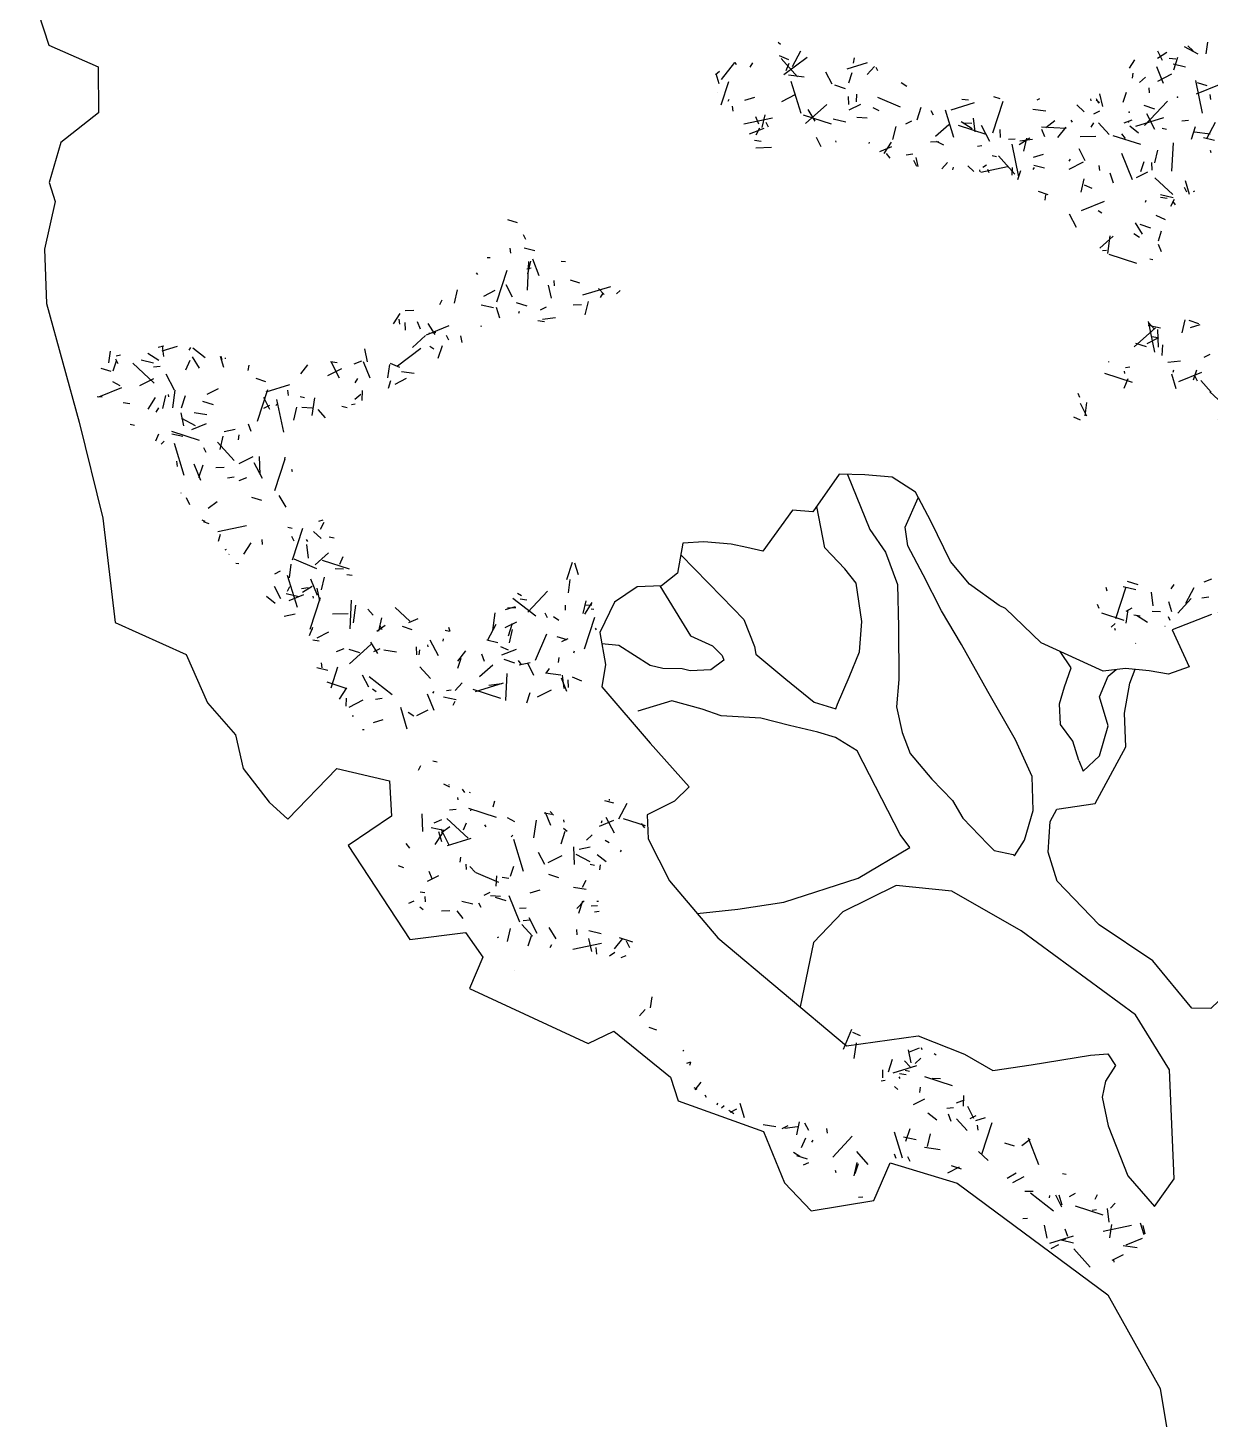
# Model space of a CAD drawing. Extents: x -1.38 to 4.01, y 0 to 4.76.
# Drawn here: x -1.354 to 0.226, y 1.169 to 3.03 of the extents above; entities that cross this region are included whole.
import ezdxf

# ---------------------------------------------------------------- set-up
doc = ezdxf.new("R2010")
doc.units = 0
doc.header["$MEASUREMENT"] = 0
doc.layers.get('0').update_dxf_attribs({"linetype": 'CONTINUOUS'})

# ---------------------------------------------------------------- blocks, each defined once
blk = doc.blocks.new('*X1')
at = {"color": 0}
for p, q in [((1.8968, 2.8269), (1.8908, 2.8285)), ((1.8694, 2.81), (1.8824, 2.8175)), ((1.8723, 2.8135), (1.8721, 2.8143)), ((1.8833, 2.8005), (1.8994, 2.814)), ((1.9064, 2.817), (1.9092, 2.8246)), ((1.8516, 2.779), (1.8561, 2.7955)), ((1.8787, 2.7967), (1.877, 2.7991)), ((1.9068, 2.7812), (1.8998, 2.7934)), ((1.8715, 2.7524), (1.9053, 2.7719)), ((1.8821, 2.7522), (1.915, 2.755)), ((1.8967, 2.7475), (1.8887, 2.7542)), ((1.8742, 2.7123), (1.8937, 2.7461)), ((1.8657, 2.7296), (1.8481, 2.7343)), ((1.8708, 2.7191), (1.8746, 2.7296)), ((1.8751, 2.7195), (1.8838, 2.7218)), ((1.8966, 2.7228), (1.8948, 2.7294)), ((1.8201, 2.7047), (1.8259, 2.7063)), ((1.8686, 2.7013), (1.8809, 2.7099)), ((1.8939, 2.6975), (1.8761, 2.7078)), ((1.8985, 2.7061), (1.897, 2.7147)), ((1.8111, 2.6596), (1.825, 2.6895)), ((1.8207, 2.6244), (1.7983, 2.6631)), ((1.8219, 2.6686), (1.8268, 2.6721)), ((1.8457, 2.6629), (1.8487, 2.6681)), ((1.7608, 2.6521), (1.7379, 2.6582)), ((1.755, 2.6286), (1.755, 2.6523)), ((1.8263, 2.6332), (1.8361, 2.6472)), ((1.7284, 2.6263), (1.7204, 2.633)), ((1.723, 2.6077), (1.7567, 2.6272)), ((1.7581, 2.6271), (1.7605, 2.6357)), ((1.7763, 2.6334), (1.7703, 2.6339)), ((1.8505, 2.6187), (1.8431, 2.6261)), ((1.8515, 2.6278), (1.8448, 2.6296)), ((1.7514, 2.61), (1.7844, 2.61)), ((1.8154, 2.596), (1.7796, 2.609)), ((1.7944, 2.5774), (1.7911, 2.6153)), ((1.6936, 2.5832), (1.698, 2.5997)), ((1.7936, 2.5865), (1.7971, 2.5914)), ((1.8189, 2.5918), (1.8035, 2.6007)), ((1.7201, 2.5597), (1.6874, 2.5749)), ((1.7029, 2.5769), (1.7166, 2.5781)), ((1.7397, 2.5607), (1.7308, 2.576)), ((1.7385, 2.5577), (1.7546, 2.5712)), ((1.7643, 2.5744), (1.7587, 2.5784)), ((1.7845, 2.5643), (1.798, 2.5804)), ((1.7911, 2.553), (1.7965, 2.5733)), ((1.6774, 2.5485), (1.6797, 2.5493)), ((1.694, 2.5475), (1.6842, 2.5511)), ((1.7298, 2.5548), (1.7121, 2.5596)), ((1.7224, 2.5474), (1.7193, 2.5648)), ((1.7618, 2.5483), (1.7766, 2.5509)), ((1.8064, 2.5588), (1.8142, 2.5667)), ((1.7057, 2.5384), (1.7116, 2.5394)), ((1.755, 2.5251), (1.755, 2.5356)), ((1.7386, 2.5078), (1.7437, 2.5152)), ((1.744, 2.5079), (1.7563, 2.5165)), ((1.7587, 2.5123), (1.7662, 2.5253)), ((1.7908, 2.4993), (1.7979, 2.519)), ((1.7266, 2.4814), (1.7195, 2.4936)), ((1.7228, 2.4908), (1.7286, 2.4977)), ((1.7318, 2.4942), (1.7312, 2.4972)), ((1.7376, 2.4935), (1.7328, 2.5112)), ((1.6973, 2.4752), (1.7022, 2.4786)), ((1.7116, 2.4833), (1.7236, 2.4902)), ((1.7604, 2.481), (1.7715, 2.481)), ((1.7902, 2.4858), (1.7687, 2.4916)), ((1.7836, 2.4774), (1.7735, 2.4919)), ((1.7854, 2.4749), (1.7854, 2.475)), ((1.6751, 2.436), (1.6864, 2.467)), ((1.6978, 2.4536), (1.6756, 2.4617)), ((1.7054, 2.4579), (1.7152, 2.4676)), ((1.7662, 2.4603), (1.7686, 2.469)), ((1.773, 2.4652), (1.7799, 2.471)), ((1.781, 2.4648), (1.7752, 2.4681)), ((1.7155, 2.453), (1.7089, 2.4548)), ((1.7396, 2.4284), (1.7296, 2.4384)), ((1.7761, 2.431), (1.7515, 2.4424)), ((1.7017, 2.4164), (1.7061, 2.4329)), ((1.7619, 2.4143), (1.7759, 2.4241)), ((1.6675, 2.4142), (1.6797, 2.4152)), ((1.6867, 2.4101), (1.6997, 2.4176)), ((1.7355, 2.4005), (1.7299, 2.4044)), ((1.7619, 2.4028), (1.7601, 2.4095)), ((1.7828, 2.4022), (1.774, 2.4127)), ((1.6716, 2.3605), (1.6881, 2.3958)), ((1.6873, 2.3713), (1.6756, 2.3854)), ((1.6827, 2.3821), (1.6767, 2.3949)), ((1.747, 2.3781), (1.7365, 2.3931)), ((1.7606, 2.3882), (1.7429, 2.3929)), ((1.6894, 2.3688), (1.6766, 2.3747)), ((1.6888, 2.3524), (1.7226, 2.3719)), ((1.7415, 2.3529), (1.7233, 2.3682)), ((1.6992, 2.3551), (1.7093, 2.3597)), ((1.7179, 2.3522), (1.7026, 2.3611)), ((1.7295, 2.3423), (1.7115, 2.3455)), ((1.7659, 2.3362), (1.7301, 2.3493)), ((1.7758, 2.3506), (1.7751, 2.3535)), ((1.7111, 2.3352), (1.7258, 2.3378)), ((1.7827, 2.333), (1.7798, 2.3335)), ((1.6858, 2.3137), (1.6841, 2.3162)), ((1.7251, 2.28), (1.7027, 2.3187)), ((1.7897, 2.3036), (1.7995, 2.3176)), ((1.8176, 2.3201), (1.7995, 2.3249)), ((1.7018, 2.2841), (1.7149, 2.295)), ((1.7264, 2.2883), (1.722, 2.2978)), ((1.7477, 2.2994), (1.7432, 2.3047)), ((1.7743, 2.2935), (1.7767, 2.3022)), ((1.8011, 2.2995), (1.814, 2.3069)), ((1.8038, 2.2806), (1.8109, 2.3004)), ((1.8106, 2.2949), (1.8081, 2.297)), ((1.657, 2.2628), (1.6471, 2.2746)), ((1.7464, 2.2864), (1.7397, 2.2882)), ((1.7991, 2.2538), (1.7874, 2.274)), ((1.6301, 2.2471), (1.6498, 2.2543)), ((1.6326, 2.2515), (1.6427, 2.2524)), ((1.7335, 2.2456), (1.699, 2.2617)), ((1.7098, 2.2496), (1.7142, 2.2661)), ((1.755, 2.22), (1.755, 2.2581)), ((1.757, 2.2569), (1.7604, 2.2618)), ((1.7712, 2.2636), (1.8026, 2.2664)), ((1.7771, 2.2428), (1.7842, 2.2513)), ((1.6775, 2.2281), (1.6894, 2.235)), ((1.6882, 2.2173), (1.6994, 2.2484)), ((1.7507, 2.2451), (1.7565, 2.2467)), ((1.7945, 2.2457), (1.7978, 2.249)), ((1.6246, 2.2134), (1.6111, 2.217)), ((1.6176, 2.2104), (1.6202, 2.2251)), ((1.6283, 2.2223), (1.6352, 2.2281)), ((1.6441, 2.2162), (1.6353, 2.2316)), ((1.6374, 2.2208), (1.6514, 2.2306)), ((1.7129, 2.2061), (1.6742, 2.2285)), ((1.7068, 2.2265), (1.7011, 2.2305)), ((1.7369, 2.2165), (1.7444, 2.2295)), ((1.7914, 2.2215), (1.7737, 2.2263)), ((1.6483, 2.1939), (1.626, 2.202)), ((1.6411, 2.1904), (1.6465, 2.2106)), ((1.7414, 2.1887), (1.7333, 2.2109)), ((1.7879, 2.1761), (1.7823, 2.2076)), ((1.6028, 2.1735), (1.5993, 2.1863)), ((1.626, 2.1708), (1.626, 2.1813)), ((1.6733, 2.1373), (1.6694, 2.1819)), ((1.7019, 2.1783), (1.7071, 2.1856)), ((1.7288, 2.1716), (1.7199, 2.1869)), ((1.7242, 2.1814), (1.7402, 2.1949)), ((1.7381, 2.1852), (1.7504, 2.1938)), ((1.7597, 2.1791), (1.7571, 2.1806)), ((1.6154, 2.1677), (1.611, 2.173)), ((1.6451, 2.1714), (1.6399, 2.1758)), ((1.6526, 2.1548), (1.6655, 2.1623)), ((1.6659, 2.1282), (1.6824, 2.1635)), ((1.631, 2.137), (1.6239, 2.1492)), ((1.6865, 2.144), (1.6636, 2.1502)), ((1.6914, 2.1525), (1.6964, 2.1559)), ((1.7432, 2.1236), (1.7162, 2.1505)), ((1.617, 2.1126), (1.6017, 2.1214)), ((1.6525, 2.1195), (1.6563, 2.13)), ((1.6603, 2.1222), (1.6751, 2.1248)), ((1.7195, 2.1139), (1.7094, 2.1284)), ((1.7821, 2.1203), (1.7649, 2.1283)), ((1.7772, 2.1197), (1.7705, 2.1215)), ((1.7825, 2.1267), (1.783, 2.1287)), ((1.6011, 2.1064), (1.5986, 2.1081)), ((1.6104, 2.1116), (1.6037, 2.1134)), ((1.6042, 2.1123), (1.6101, 2.1133)), ((1.6163, 2.0976), (1.6186, 2.1063)), ((1.6547, 2.0971), (1.6884, 2.1166)), ((1.6691, 2.1067), (1.661, 2.1074)), ((1.7157, 2.0923), (1.7086, 2.1045)), ((1.7244, 2.1049), (1.7164, 2.1116)), ((1.7343, 2.1008), (1.7672, 2.1037)), ((1.592, 2.0884), (1.6058, 2.0896)), ((1.6271, 2.0828), (1.6253, 2.0895)), ((1.6296, 2.094), (1.6506, 2.094)), ((1.7164, 2.0765), (1.6806, 2.0895)), ((1.7179, 2.0828), (1.7223, 2.0993)), ((1.7561, 2.0915), (1.7701, 2.1013)), ((1.7587, 2.0889), (1.7655, 2.0947)), ((1.7768, 2.0914), (1.7732, 2.1013)), ((1.7797, 2.0971), (1.7737, 2.0976)), ((1.6052, 2.0688), (1.6022, 2.0693)), ((1.6267, 2.0635), (1.6402, 2.0796)), ((1.7505, 2.0697), (1.7488, 2.0721)), ((1.7725, 2.0681), (1.785, 2.0739)), ((1.5517, 2.0537), (1.5527, 2.0576)), ((1.5571, 2.0412), (1.5702, 2.0522)), ((1.5824, 2.0336), (1.6057, 2.0569)), ((1.5867, 2.0374), (1.588, 2.0524)), ((1.6077, 2.0404), (1.6046, 2.0578)), ((1.6554, 2.0468), (1.6378, 2.0515)), ((1.678, 2.0526), (1.6723, 2.0565)), ((1.7028, 2.0547), (1.69, 2.0606)), ((1.767, 2.0442), (1.78, 2.0517)), ((1.8003, 2.0477), (1.7933, 2.0599)), ((1.595, 2.0281), (1.5851, 2.0317)), ((1.6411, 2.0306), (1.6403, 2.0335)), ((1.6492, 2.0236), (1.6547, 2.0439)), ((1.6829, 2.0146), (1.6724, 2.0296)), ((1.6781, 2.0241), (1.6882, 2.0288)), ((1.7012, 1.9987), (1.7124, 2.0297)), ((1.7792, 2.0381), (1.7617, 2.0412)), ((1.771, 2.0301), (1.7797, 2.0324)), ((1.8136, 2.0411), (1.8038, 2.0447)), ((1.5094, 2.0133), (1.517, 2.0176)), ((1.5448, 1.9802), (1.5225, 2.0189)), ((1.5768, 1.9996), (1.5866, 2.0136)), ((1.5798, 1.9956), (1.5827, 2.0124)), ((1.6055, 1.9987), (1.6114, 2.0112)), ((1.716, 2.0153), (1.7218, 2.0169)), ((1.8102, 2.0232), (1.8136, 2.0256)), ((1.565, 1.99), (1.5708, 1.9969)), ((1.5908, 1.9945), (1.5806, 2.009)), ((1.6136, 1.9917), (1.6258, 2.0003)), ((1.7676, 1.9864), (1.7523, 2.0045)), ((1.755, 1.9833), (1.755, 2.007)), ((1.7691, 1.9865), (1.8029, 2.006)), ((1.4835, 1.9795), (1.4904, 1.9853)), ((1.4845, 1.9592), (1.4984, 1.9891)), ((1.5281, 1.9634), (1.5131, 1.9739)), ((1.5505, 1.9693), (1.5276, 1.9754)), ((1.5562, 1.9837), (1.5481, 1.9904)), ((1.612, 1.9665), (1.5733, 1.9889)), ((1.6136, 1.9632), (1.6072, 1.9742)), ((1.6171, 1.9872), (1.6165, 1.9902)), ((1.6433, 1.9728), (1.6553, 1.9797)), ((1.6584, 1.9718), (1.6539, 1.9771)), ((1.7136, 1.9784), (1.6944, 1.9835)), ((1.7599, 1.9839), (1.7628, 1.988)), ((1.5053, 1.9589), (1.5218, 1.9633)), ((1.5061, 1.9525), (1.5399, 1.972)), ((1.5088, 1.96), (1.5166, 1.9678)), ((1.5441, 1.9529), (1.5476, 1.9578)), ((1.5669, 1.959), (1.5718, 1.9625)), ((1.5726, 1.965), (1.6056, 1.965)), ((1.5732, 1.933), (1.5914, 1.9645)), ((1.6042, 1.9613), (1.5968, 1.9687)), ((1.4126, 1.934), (1.4213, 1.9363)), ((1.4744, 1.9369), (1.4678, 1.9386)), ((1.5146, 1.9372), (1.4801, 1.9533)), ((1.497, 1.92), (1.497, 1.9437)), ((1.5699, 1.9395), (1.5709, 1.9454)), ((1.5813, 1.9405), (1.5765, 1.9422)), ((1.3507, 1.8925), (1.3628, 1.9183)), ((1.3742, 1.9073), (1.3729, 1.9219)), ((1.3802, 1.9211), (1.3755, 1.9228)), ((1.4639, 1.9165), (1.455, 1.9318)), ((1.4981, 1.9102), (1.5052, 1.9187)), ((1.5024, 1.9165), (1.5128, 1.9203)), ((1.5551, 1.9255), (1.5663, 1.9265)), ((1.5723, 1.9325), (1.5698, 1.9342)), ((1.3509, 1.9042), (1.3465, 1.9095)), ((1.4062, 1.8973), (1.4361, 1.9113)), ((1.4582, 1.9018), (1.4605, 1.9105)), ((1.5347, 1.8971), (1.5337, 1.9083)), ((1.5456, 1.9073), (1.5436, 1.9102)), ((1.3661, 1.8818), (1.359, 1.894)), ((1.3921, 1.8722), (1.3847, 1.8796)), ((1.4122, 1.8837), (1.4206, 1.8867)), ((1.462, 1.875), (1.4519, 1.8895)), ((1.4891, 1.8743), (1.4942, 1.8817)), ((1.5115, 1.8756), (1.5007, 1.8818)), ((1.2998, 1.8405), (1.2917, 1.8628)), ((1.3001, 1.8246), (1.3035, 1.8635)), ((1.3527, 1.8639), (1.335, 1.8686)), ((1.3554, 1.8655), (1.3684, 1.873)), ((1.3879, 1.8625), (1.3798, 1.8692)), ((1.3936, 1.8579), (1.3981, 1.8744)), ((1.4078, 1.859), (1.4176, 1.8688)), ((1.4623, 1.8513), (1.4682, 1.8674)), ((1.468, 1.8535), (1.4633, 1.8712)), ((1.5103, 1.8745), (1.5018, 1.8767)), ((1.2625, 1.8479), (1.2668, 1.8487)), ((1.2768, 1.837), (1.2893, 1.8428)), ((1.3043, 1.8291), (1.3204, 1.8426)), ((1.3882, 1.8339), (1.4022, 1.8438)), ((1.4448, 1.8475), (1.4437, 1.8494)), ((1.4784, 1.8554), (1.4703, 1.8561)), ((1.2816, 1.836), (1.3146, 1.836)), ((1.2977, 1.8305), (1.2933, 1.84)), ((1.3542, 1.8068), (1.3136, 1.8257)), ((1.3575, 1.8078), (1.3913, 1.8273)), ((1.368, 1.8024), (1.368, 1.8405)), ((1.325, 1.7986), (1.3304, 1.8189)), ((1.3744, 1.814), (1.3564, 1.8172)), ((1.414, 1.8162), (1.4124, 1.8168)), ((1.2493, 1.7582), (1.2442, 1.7867)), ((1.2478, 1.7864), (1.2444, 1.7873)), ((1.2625, 1.7975), (1.2607, 1.8042)), ((1.4052, 1.797), (1.3916, 1.8006)), ((1.2904, 1.763), (1.2962, 1.7755)), ((1.3132, 1.7406), (1.3327, 1.7744)), ((1.3332, 1.7555), (1.3231, 1.77)), ((1.2515, 1.752), (1.2387, 1.758)), ((1.239, 1.7568), (1.239, 1.7637)), ((1.274, 1.7353), (1.2576, 1.7638)), ((1.3269, 1.7554), (1.317, 1.7589)), ((1.3283, 1.7373), (1.3354, 1.757)), ((1.3352, 1.7433), (1.3316, 1.7531)), ((1.3385, 1.7621), (1.3318, 1.7639)), ((1.2579, 1.7427), (1.258, 1.7427)), ((1.2765, 1.7454), (1.2757, 1.7483)), ((1.2909, 1.7413), (1.2852, 1.7453)), ((1.3388, 1.7366), (1.3457, 1.7424)), ((1.3477, 1.731), (1.3611, 1.7471))]:
    blk.add_line(p, q, dxfattribs=at)
blk = doc.blocks.new('*X5')
at = {"color": 0}
for p, q in [((1.3393, 1.4278), (1.3558, 1.4631)), ((1.368, 1.4622), (1.368, 1.4688)), ((1.2863, 1.4363), (1.2903, 1.4403)), ((1.3127, 1.4286), (1.324, 1.4351)), ((1.3467, 1.449), (1.3578, 1.449)), ((1.3575, 1.4428), (1.3557, 1.4495)), ((1.1966, 1.4204), (1.2086, 1.4274)), ((1.2333, 1.4207), (1.2266, 1.4225)), ((1.2398, 1.4114), (1.2521, 1.42)), ((1.3402, 1.4094), (1.3474, 1.4179)), ((1.3612, 1.4122), (1.3507, 1.4272)), ((1.2333, 1.3934), (1.2276, 1.3974)), ((1.2848, 1.3771), (1.2578, 1.404)), ((1.2811, 1.4017), (1.2589, 1.4098)), ((1.2691, 1.392), (1.259, 1.4065)), ((1.2629, 1.3955), (1.2659, 1.4007)), ((1.3142, 1.3937), (1.2988, 1.4025)), ((1.3046, 1.4076), (1.2993, 1.412)), ((1.3163, 1.3723), (1.3187, 1.381)), ((1.3273, 1.3661), (1.3371, 1.3801)), ((1.2163, 1.3663), (1.219, 1.369)), ((1.269, 1.336), (1.2467, 1.3747)), ((1.2784, 1.3558), (1.2607, 1.3605)), ((1.2871, 1.3549), (1.3001, 1.3624)), ((1.3244, 1.3603), (1.3313, 1.3661)), ((1.2248, 1.3415), (1.2221, 1.3418)), ((1.2518, 1.3285), (1.2562, 1.345)), ((1.3001, 1.3478), (1.2984, 1.3503)), ((1.2578, 1.3178), (1.2718, 1.3276)), ((1.2882, 1.3245), (1.2746, 1.3308)), ((1.2325, 1.2927), (1.222, 1.3077)), ((1.2789, 1.2983), (1.2795, 1.2996)), ((1.2208, 1.277), (1.2184, 1.2835)), ((1.2387, 1.2367), (1.2499, 1.2678)), ((1.2787, 1.2652), (1.2705, 1.27)), ((1.2465, 1.2456), (1.229, 1.2486)), ((1.2395, 1.2407), (1.2447, 1.2481)), ((1.2641, 1.254), (1.2575, 1.2558)), ((1.1985, 1.2135), (1.1942, 1.2296)), ((1.1957, 1.2372), (1.2033, 1.2462)), ((1.2278, 1.2359), (1.218, 1.2395)), ((1.239, 1.2114), (1.239, 1.2351)), ((1.2534, 1.2298), (1.2592, 1.2314)), ((1.2727, 1.2276), (1.2638, 1.2429)), ((1.2045, 1.2195), (1.1989, 1.2234)), ((1.2156, 1.2199), (1.2076, 1.2266)), ((1.2437, 1.1803), (1.2471, 1.2191)), ((1.2346, 1.1751), (1.2471, 1.181)), ((1.2472, 1.1597), (1.2354, 1.1737)), ((1.2532, 1.1792), (1.2663, 1.1902)), ((1.2599, 1.1617), (1.2643, 1.1782)), ((1.6077, 1.1574), (1.5956, 1.1782)), ((1.6133, 1.1729), (1.5987, 1.1797)), ((1.2132, 1.154), (1.1979, 1.1629)), ((1.258, 1.151), (1.2525, 1.1605)), ((1.6223, 1.1467), (1.6106, 1.1607)), ((1.656, 1.1429), (1.6459, 1.1574)), ((1.6495, 1.1526), (1.6553, 1.1595)), ((1.6581, 1.1441), (1.6533, 1.1618)), ((1.6586, 1.1552), (1.6612, 1.1574)), ((1.2031, 1.1389), (1.2069, 1.1494)), ((1.2316, 1.1419), (1.2093, 1.15)), ((1.6923, 1.1127), (1.6701, 1.1512)), ((1.684, 1.1415), (1.6817, 1.1421)), ((1.1796, 1.1175), (1.1865, 1.1232)), ((1.2042, 1.1117), (1.1814, 1.1178)), ((1.1912, 1.1024), (1.1966, 1.1227)), ((1.2228, 1.1228), (1.221, 1.1295)), ((1.2466, 1.114), (1.237, 1.1236)), ((1.239, 1.1079), (1.239, 1.1184)), ((1.6053, 1.0894), (1.602, 1.1274)), ((1.6371, 1.1285), (1.6319, 1.133)), ((1.2412, 1.0998), (1.2436, 1.1041)), ((1.5851, 1.0935), (1.592, 1.0993)), ((1.6285, 1.1036), (1.6218, 1.1054)), ((1.6322, 1.1108), (1.6409, 1.1131)), ((1.6553, 1.0964), (1.6673, 1.1033)), ((1.6649, 1.0969), (1.6673, 1.1056)), ((1.687, 1.0986), (1.6853, 1.1011)), ((1.1652, 1.0771), (1.1626, 1.092)), ((1.234, 1.0887), (1.2402, 1.0931)), ((1.5772, 1.0961), (1.583, 1.0976)), ((1.5778, 1.0871), (1.6162, 1.0939)), ((1.5826, 1.0693), (1.5884, 1.0819)), ((1.5826, 1.0729), (1.5897, 1.0814)), ((1.6598, 1.054), (1.6437, 1.0885)), ((1.6827, 1.0747), (1.6783, 1.08)), ((1.7091, 1.0753), (1.7216, 1.0812)), ((1.2168, 1.0512), (1.2016, 1.0693)), ((1.2159, 1.062), (1.2307, 1.062)), ((1.6004, 1.053), (1.6048, 1.0696)), ((1.6114, 1.049), (1.6025, 1.0643)), ((1.681, 1.0525), (1.6971, 1.066)), ((1.7137, 1.057), (1.6987, 1.0675)), ((1.7191, 1.0571), (1.7011, 1.0636)), ((1.7164, 1.062), (1.7084, 1.0688)), ((1.1521, 1.0264), (1.1661, 1.0564)), ((1.1757, 1.0455), (1.1701, 1.0495)), ((1.1873, 1.056), (1.1922, 1.0594)), ((1.205, 1.0285), (1.1949, 1.043)), ((1.1993, 1.048), (1.209, 1.0578)), ((1.592, 1.0382), (1.5767, 1.0563)), ((1.5968, 1.0247), (1.5887, 1.047)), ((1.6193, 1.0436), (1.6088, 1.0586)), ((1.6245, 1.0251), (1.6317, 1.0448)), ((1.6498, 1.0336), (1.6573, 1.0466)), ((1.6736, 1.0387), (1.6559, 1.0435)), ((1.6824, 1.0534), (1.6806, 1.0601)), ((1.6979, 1.0229), (1.7033, 1.0432)), ((1.1149, 1.0279), (1.1105, 1.0332)), ((1.1293, 1.0283), (1.1413, 1.0352)), ((1.1734, 0.9915), (1.1511, 1.0302)), ((1.2082, 1.008), (1.1695, 1.0303)), ((1.1746, 1.0239), (1.1741, 1.0269)), ((1.596, 1.0236), (1.6083, 1.0322)), ((1.6148, 1.0313), (1.6248, 1.036)), ((1.6304, 1.0231), (1.6434, 1.0306)), ((1.651, 1.0362), (1.645, 1.0368)), ((1.0901, 1.0064), (1.0764, 1.0128)), ((1.081, 1.0116), (1.0769, 1.0131)), ((1.0818, 1.0154), (1.0825, 1.0164)), ((1.1732, 1.0144), (1.1555, 1.0191)), ((1.1664, 1.0097), (1.1687, 1.0184)), ((1.6156, 1.0022), (1.6057, 1.0058)), ((1.626, 0.9837), (1.626, 1.0074)), ((1.6734, 0.9884), (1.6479, 1.0139)), ((1.6943, 1.0073), (1.6872, 1.0197)), ((1.0421, 0.9872), (1.0406, 0.9914)), ((1.043, 0.9928), (1.0637, 0.9965)), ((1.236, 0.9843), (1.2343, 0.9868)), ((1.5493, 0.9909), (1.5542, 0.9943)), ((1.5548, 0.9949), (1.5499, 0.9972)), ((1.5913, 0.9756), (1.5883, 0.993)), ((1.6372, 0.9664), (1.6537, 1.0018)), ((1.643, 0.9853), (1.6528, 0.9993)), ((1.0184, 0.9597), (1.0275, 0.9791)), ((1.0689, 0.9814), (1.0514, 0.9845)), ((1.0584, 0.9665), (1.0525, 0.9793)), ((1.1018, 0.9658), (1.1062, 0.9823)), ((1.1783, 0.9762), (1.1684, 0.9798)), ((1.2581, 0.9469), (1.2357, 0.9856)), ((1.255, 0.981), (1.2524, 0.9825)), ((1.3278, 0.9631), (1.3304, 0.9687)), ((1.5089, 0.9618), (1.5135, 0.9745)), ((1.5582, 0.9792), (1.5565, 0.9816)), ((1.5982, 0.9697), (1.5912, 0.9819)), ((1.6325, 0.9655), (1.6663, 0.985)), ((1.0109, 0.9591), (1.0149, 0.9659)), ((1.0258, 0.9564), (1.0138, 0.9648)), ((1.1044, 0.955), (1.1174, 0.9625)), ((1.1542, 0.9491), (1.1617, 0.9621)), ((1.1753, 0.956), (1.1709, 0.9613)), ((1.1993, 0.9356), (1.2048, 0.9559)), ((1.2287, 0.9465), (1.2105, 0.9617)), ((1.2351, 0.945), (1.2122, 0.9511)), ((1.3334, 0.9485), (1.3471, 0.9497)), ((1.3372, 0.9573), (1.3336, 0.9672)), ((1.3527, 0.9594), (1.3581, 0.9632)), ((1.3695, 0.9314), (1.4025, 0.9504)), ((1.3893, 0.9454), (1.3846, 0.9556)), ((1.4818, 0.9615), (1.5085, 0.9638)), ((1.5068, 0.9517), (1.5187, 0.9586)), ((1.5686, 0.9612), (1.5457, 0.9674)), ((1.5507, 0.9592), (1.5481, 0.9607)), ((1.6178, 0.9469), (1.6166, 0.9609)), ((1.008, 0.9436), (1.0246, 0.948)), ((1.0086, 0.9309), (1.0226, 0.9407)), ((1.0267, 0.9367), (1.0319, 0.9441)), ((1.0683, 0.9369), (1.0454, 0.943)), ((1.0846, 0.9194), (1.0693, 0.9376)), ((1.0924, 0.9278), (1.0836, 0.9431)), ((1.1084, 0.9363), (1.1215, 0.9473)), ((1.123, 0.919), (1.1302, 0.9388)), ((1.1684, 0.9292), (1.1579, 0.9442)), ((1.1589, 0.933), (1.1919, 0.933)), ((1.2161, 0.9203), (1.2199, 0.9307)), ((1.2848, 0.9433), (1.2668, 0.9465)), ((1.3427, 0.9022), (1.3204, 0.9409)), ((1.338, 0.9339), (1.3351, 0.9345)), ((1.368, 0.9204), (1.368, 0.9441)), ((1.3893, 0.9369), (1.3972, 0.9447)), ((1.4059, 0.9431), (1.4115, 0.9478)), ((1.4589, 0.933), (1.47, 0.933)), ((1.4906, 0.9241), (1.4801, 0.9391)), ((1.4925, 0.9288), (1.4859, 0.9306)), ((1.4891, 0.9221), (1.4903, 0.9358)), ((1.5482, 0.9408), (1.5401, 0.9476)), ((1.5504, 0.943), (1.546, 0.9483)), ((1.563, 0.933), (1.584, 0.933)), ((1.6103, 0.9386), (1.6138, 0.9435)), ((1.6139, 0.9299), (1.628, 0.9397)), ((1.6306, 0.9319), (1.6286, 0.9373)), ((0.9824, 0.9097), (0.9854, 0.9149)), ((1.0047, 0.9197), (1.0435, 0.9231)), ((1.0331, 0.9066), (1.0386, 0.9269)), ((1.0763, 0.9091), (1.0661, 0.9236)), ((1.07, 0.9254), (1.0676, 0.9271)), ((1.1123, 0.9144), (1.097, 0.9233)), ((1.1026, 0.9186), (1.1223, 0.9257)), ((1.1065, 0.8973), (1.1403, 0.9168)), ((1.159, 0.9126), (1.1523, 0.9144)), ((1.1824, 0.9086), (1.1895, 0.9171)), ((1.2029, 0.9112), (1.208, 0.9185)), ((1.2438, 0.9177), (1.2557, 0.9246)), ((1.306, 0.9267), (1.3109, 0.9302)), ((1.3258, 0.9207), (1.3191, 0.9225)), ((1.3554, 0.9197), (1.3404, 0.9302)), ((1.3429, 0.9045), (1.3728, 0.9185)), ((1.3985, 0.904), (1.3883, 0.9185)), ((1.4627, 0.8979), (1.4358, 0.9248)), ((1.4597, 0.9064), (1.4445, 0.9246)), ((1.5139, 0.9123), (1.527, 0.9233)), ((1.6194, 0.9082), (1.5971, 0.9163)), ((1.6007, 0.9224), (1.6002, 0.9253)), ((0.9827, 0.8962), (0.9725, 0.9083)), ((0.9922, 0.9045), (0.9855, 0.9063)), ((0.9946, 0.8931), (0.9876, 0.9054)), ((1.0637, 0.8936), (1.0589, 0.9112)), ((1.0742, 0.899), (1.0719, 0.9055)), ((1.1094, 0.8953), (1.1217, 0.9039)), ((1.1771, 0.8831), (1.1682, 0.8985)), ((1.3578, 0.8832), (1.346, 0.8972)), ((1.4007, 0.8952), (1.3785, 0.9033)), ((1.3837, 0.8835), (1.3863, 0.8983)), ((1.408, 0.8926), (1.3927, 0.9015)), ((1.4274, 0.8576), (1.4051, 0.8963)), ((1.4322, 0.8936), (1.4457, 0.9097)), ((1.512, 0.9033), (1.4946, 0.9063)), ((1.497, 0.8661), (1.497, 0.9042)), ((1.5068, 0.9011), (1.5092, 0.9098)), ((1.6085, 0.8863), (1.6129, 0.9028)), ((0.9808, 0.8836), (0.9927, 0.8905)), ((1.0047, 0.883), (1.0152, 0.8868)), ((1.0074, 0.8558), (1.0187, 0.8868)), ((1.0349, 0.8746), (1.0418, 0.8804)), ((1.1022, 0.8727), (1.0977, 0.8822)), ((1.11, 0.8753), (1.11, 0.8808)), ((1.162, 0.8702), (1.1215, 0.8891)), ((1.147, 0.8716), (1.1413, 0.8755)), ((1.1821, 0.8822), (1.1598, 0.8903)), ((1.2161, 0.8647), (1.2174, 0.8796)), ((1.2479, 0.8534), (1.2674, 0.8872)), ((1.2935, 0.8589), (1.2888, 0.8765)), ((1.3006, 0.8862), (1.2953, 0.8906)), ((1.3407, 0.872), (1.343, 0.8807)), ((1.3944, 0.8645), (1.3539, 0.8834)), ((1.3693, 0.8691), (1.3669, 0.8756)), ((1.3706, 0.8658), (1.3847, 0.8756)), ((1.3791, 0.8856), (1.3842, 0.8929)), ((1.3803, 0.8627), (1.3875, 0.8825)), ((1.3996, 0.8888), (1.3972, 0.8905)), ((1.4819, 0.8785), (1.4949, 0.886)), ((1.527, 0.8741), (1.5654, 0.8808)), ((1.6136, 0.8649), (1.5862, 0.8777)), ((1.5975, 0.881), (1.6062, 0.8833)), ((1.0057, 0.8545), (1.0105, 0.8592)), ((1.0627, 0.8626), (1.0676, 0.866)), ((1.3708, 0.8558), (1.3531, 0.8606)), ((1.3911, 0.8435), (1.3986, 0.8565)), ((1.4295, 0.8597), (1.4277, 0.8622)), ((1.4331, 0.8516), (1.4286, 0.8611)), ((1.4404, 0.8506), (1.4472, 0.8564)), ((1.4423, 0.8572), (1.4467, 0.8737)), ((1.4733, 0.864), (1.4771, 0.8744)), ((1.5376, 0.864), (1.5199, 0.8687)), ((1.5425, 0.8663), (1.5483, 0.8678)), ((1.5553, 0.86), (1.5604, 0.8674)), ((1.1767, 0.8512), (1.1768, 0.8516)), ((1.1962, 0.8498), (1.1863, 0.8525)), ((1.2217, 0.848), (1.2259, 0.85)), ((1.2248, 0.8478), (1.2318, 0.8519)), ((1.2577, 0.8455), (1.2529, 0.8538)), ((1.2725, 0.8444), (1.2733, 0.8462)), ((1.2803, 0.8439), (1.2805, 0.8446)), ((1.2953, 0.8428), (1.2981, 0.8457)), ((1.3556, 0.8438), (1.3704, 0.8464)), ((1.4765, 0.8349), (1.4709, 0.8389)), ((1.4714, 0.8301), (1.4837, 0.8387)), ((1.5044, 0.8262), (1.4897, 0.8516)), ((1.4947, 0.827), (1.5178, 0.8403)), ((1.5232, 0.8245), (1.5186, 0.8418)), ((1.5398, 0.827), (1.5452, 0.8473)), ((1.5769, 0.837), (1.5827, 0.8495)), ((1.5359, 0.8247), (1.5285, 0.8321)), ((1.551, 0.822), (1.5523, 0.8231)), ((1.5737, 0.82), (1.5754, 0.8217))]:
    blk.add_line(p, q, dxfattribs=at)
blk = doc.blocks.new('*X6')
at = {"color": 0}
for p, q in [((2.038, 2.3956), (2.0479, 2.3992)), ((1.981, 2.3639), (1.9837, 2.3695)), ((1.9917, 2.3681), (1.9905, 2.3725)), ((2.0136, 2.361), (2.0076, 2.3737)), ((1.9873, 2.3469), (1.9682, 2.3486)), ((1.9845, 2.3492), (1.9692, 2.3548)), ((1.9771, 2.3528), (1.9705, 2.3622)), ((1.9806, 2.3475), (1.9735, 2.3597)), ((1.9892, 2.3269), (1.9663, 2.333)), ((2.0137, 2.3304), (1.9983, 2.3393)), ((2.0056, 2.3159), (2.0049, 2.3188)), ((2.008, 2.3086), (2.0063, 2.3111)), ((2.013, 2.2833), (2.013, 2.3214)), ((1.9659, 2.278), (1.9757, 2.292)), ((1.9993, 2.2908), (2.0154, 2.3043)), ((1.9735, 2.2485), (1.9789, 2.2688)), ((1.9814, 2.2493), (1.9937, 2.2579)), ((2.0321, 2.2498), (2.0169, 2.268)), ((1.9659, 2.2398), (1.9519, 2.2463)), ((1.9594, 2.2437), (1.957, 2.2454)), ((2.0269, 2.2278), (2.0404, 2.2439)), ((1.9553, 2.2126), (1.9502, 2.2177)), ((1.9582, 2.2296), (1.951, 2.2315)), ((2.0582, 2.2082), (2.066, 2.216)), ((2.0087, 2.1844), (1.9699, 2.2067)), ((2.0338, 2.1984), (2.0407, 2.2042)), ((1.9472, 2.1658), (1.9567, 2.1921)), ((1.9791, 2.146), (1.9567, 2.1847)), ((2.0364, 2.1588), (2.0283, 2.181)), ((2.0363, 2.1899), (2.0307, 2.1938)), ((1.9486, 2.1558), (1.951, 2.1645)), ((1.9652, 2.1542), (1.971, 2.1611)), ((1.9753, 2.1315), (1.9918, 2.1669)), ((1.9905, 2.1547), (1.9861, 2.1599)), ((2.02, 2.1603), (1.9971, 2.1664)), ((1.9994, 2.1557), (2.0134, 2.1655)), ((2.0554, 2.1574), (2.0528, 2.1589)), ((2.0549, 2.1515), (2.0668, 2.1584)), ((1.9461, 2.1476), (1.9515, 2.1507)), ((1.9846, 2.1346), (1.9924, 2.1424)), ((2.0031, 2.1129), (1.9954, 2.1569)), ((2.0285, 2.1395), (2.0211, 2.1469)), ((2.0638, 2.1014), (2.0414, 2.1401)), ((2.0503, 2.141), (2.0547, 2.1575)), ((1.9739, 2.1109), (1.9814, 2.1239)), ((2.0378, 2.1037), (1.9973, 2.1226)), ((2.0417, 2.1088), (2.0316, 2.1233)), ((2.0331, 2.1269), (2.072, 2.1303)), ((2.0543, 2.1271), (2.0595, 2.1345)), ((2.0624, 2.1041), (2.0577, 2.1218)), ((1.999, 2.0634), (1.9951, 2.108)), ((2.0081, 2.1006), (2.0278, 2.1077)), ((2.0744, 2.1114), (2.0802, 2.1129)), ((1.935, 2.0895), (1.9331, 2.0902)), ((1.9816, 2.0817), (1.987, 2.102)), ((2.03, 2.0783), (2.043, 2.0858)), ((2.0535, 2.0873), (2.0584, 2.0908)), ((2.074, 2.0739), (2.0559, 2.0891)), ((1.9306, 2.0698), (1.9282, 2.0715)), ((1.989, 2.063), (1.9713, 2.0677)), ((2.013, 2.0466), (2.013, 2.0703)), ((2.0718, 2.0615), (2.0682, 2.0714)), ((2.0727, 2.0646), (2.071, 2.067)), ((1.9351, 2.0489), (1.9223, 2.0549)), ((1.9828, 2.0377), (1.9739, 2.053)), ((2.0323, 2.0541), (2.0224, 2.0577)), ((2.0676, 2.0152), (2.0871, 2.049)), ((1.9626, 2.0172), (1.9757, 2.0282)), ((2.0321, 2.0206), (2.0659, 2.0401)), ((1.9063, 2.0069), (1.9183, 2.0138)), ((1.9149, 2.0021), (1.9208, 2.0146)), ((2.0051, 2.0095), (1.9946, 2.0245)), ((2.0076, 2.0159), (2.0019, 2.0199)), ((2.074, 2.0057), (2.0812, 2.0254)), ((2.0867, 2.0134), (2.0849, 2.0201)), ((1.913, 1.9893), (1.9028, 2.0038)), ((1.9568, 1.989), (1.9591, 1.9977)), ((1.9951, 2), (1.9771, 2.0032)), ((2.0509, 1.9936), (2.028, 1.9997)), ((2.0483, 1.9906), (2.0454, 1.9912)), ((2.0674, 1.993), (2.0586, 2.0083)), ((2.0864, 1.986), (2.0922, 1.9929)), ((2.1033, 1.9659), (2.1172, 1.9958)), ((2.1059, 1.9966), (2.1118, 1.9977)), ((2.1176, 1.9789), (2.1188, 1.9927)), ((2.1427, 1.9733), (2.1275, 1.9915)), ((2.142, 1.9923), (2.142, 1.9995)), ((2.1473, 1.9961), (2.1473, 1.9961)), ((1.9584, 1.9424), (1.9697, 1.9734)), ((2.0584, 1.9742), (2.0628, 1.9907)), ((2.1039, 1.9733), (2.1016, 1.9797)), ((2.1444, 1.9677), (2.1574, 1.9752)), ((1.9077, 1.9447), (1.8714, 1.9657)), ((1.8726, 1.965), (1.8837, 1.965)), ((1.8748, 1.9623), (1.8888, 1.9721)), ((1.884, 1.929), (1.884, 1.9671)), ((1.9058, 1.9527), (1.8876, 1.9679)), ((1.889, 1.9555), (1.8959, 1.9613)), ((1.8922, 1.9451), (1.8966, 1.9616)), ((1.9175, 1.9492), (1.9076, 1.9592)), ((1.9292, 1.9484), (1.939, 1.9625)), ((1.9697, 1.9584), (1.9626, 1.9706)), ((1.9748, 1.9612), (1.9681, 1.963)), ((1.9767, 1.965), (1.9977, 1.965)), ((1.9962, 1.9641), (2.0351, 1.9675)), ((2.0361, 1.9601), (2.0138, 1.9682)), ((2.0408, 1.9501), (2.029, 1.9641)), ((2.0323, 1.9471), (2.0307, 1.9563)), ((2.0391, 1.9659), (2.0421, 1.9711)), ((2.1007, 1.9612), (2.0999, 1.9641)), ((2.1416, 1.9693), (2.1349, 1.9711)), ((2.1521, 1.9484), (2.1433, 1.9637)), ((2.1559, 1.944), (2.1613, 1.9643)), ((2.1722, 1.9581), (2.1771, 1.9615)), ((1.8814, 1.9336), (1.8944, 1.9411)), ((1.9439, 1.9451), (1.9422, 1.9476)), ((1.9631, 1.9333), (1.9448, 1.9418)), ((2.1054, 1.9229), (2.1152, 1.9369)), ((2.2034, 1.9229), (2.1647, 1.9453)), ((2.2116, 1.92), (2.1771, 1.9361)), ((2.0775, 1.9263), (2.0815, 1.9303)), ((2.1465, 1.91), (2.1803, 1.9295)), ((2.1527, 1.9243), (2.1627, 1.929)), ((2.1875, 1.9211), (2.204, 1.9256)), ((1.8965, 1.9018), (1.8999, 1.9067)), ((2.1866, 1.9044), (2.1689, 1.9092)), ((2.1872, 1.8901), (2.1722, 1.9006)), ((2.1985, 1.8849), (2.188, 1.8999)), ((1.8763, 1.89), (1.8758, 1.8907)), ((1.8835, 1.8759), (1.9173, 1.8954)), ((1.9019, 1.8958), (1.8994, 1.8975)), ((1.9158, 1.8821), (1.9099, 1.8949)), ((2.1981, 1.8856), (2.2066, 1.8887)), ((2.2157, 1.8861), (2.2162, 1.8877)), ((1.8855, 1.8298), (1.8804, 1.8316)), ((1.9103, 1.8201), (1.892, 1.825)), ((1.9085, 1.8184), (1.8968, 1.8324)), ((2.2076, 1.8177), (2.2134, 1.8246)), ((1.8991, 1.8061), (1.908, 1.8102)), ((2.2014, 1.8074), (2.1915, 1.811)), ((2.1801, 1.7883), (2.1839, 1.7988)), ((2.1849, 1.7508), (2.1768, 1.7731)), ((2.1938, 1.7719), (2.199, 1.7793)), ((2.1574, 1.7494), (2.1557, 1.756)), ((2.1874, 1.7339), (2.1851, 1.7605)), ((2.1809, 1.7291), (2.1681, 1.7351)), ((2.1103, 1.7124), (2.1233, 1.7199)), ((2.1123, 1.7037), (2.1263, 1.7135)), ((2.1584, 1.7162), (2.1434, 1.7267)), ((2.1628, 1.7103), (2.1706, 1.7182)), ((2.1879, 1.7197), (2.1829, 1.7215)), ((2.1375, 1.6676), (2.1152, 1.7064)), ((2.1392, 1.6845), (2.1415, 1.6932)), ((2.1497, 1.6887), (2.1566, 1.6944)), ((2.1528, 1.6913), (2.1693, 1.6958)), ((2.189, 1.7096), (2.1892, 1.7099)), ((2.1025, 1.6833), (2.0982, 1.6858)), ((2.1514, 1.6736), (2.1396, 1.6876)), ((2.1125, 1.6603), (2.1071, 1.6617)), ((2.1189, 1.6585), (2.1462, 1.6742)), ((2.142, 1.6554), (2.142, 1.6626)), ((2.149, 1.6565), (2.1467, 1.6578)), ((2.1801, 1.6649), (2.18, 1.6654))]:
    blk.add_line(p, q, dxfattribs=at)
blk = doc.blocks.new('*X7')
at = {"color": 0}
for p, q in [((2.7186, 1.1347), (2.7178, 1.1439)), ((2.7348, 1.1069), (2.7543, 1.1407)), ((2.7751, 1.1442), (2.7604, 1.151)), ((2.7749, 1.1462), (2.7652, 1.1518)), ((2.7692, 1.1177), (2.7771, 1.1394)), ((2.577, 1.1028), (2.5782, 1.1165)), ((2.6412, 1.1182), (2.6453, 1.121)), ((2.6846, 1.1017), (2.7183, 1.1212)), ((2.6959, 1.1275), (2.6935, 1.134)), ((2.7041, 1.1147), (2.7076, 1.1196)), ((2.7312, 1.121), (2.7162, 1.1315)), ((2.7477, 1.1076), (2.736, 1.1216)), ((2.767, 1.114), (2.7816, 1.1262)), ((2.4072, 1.0979), (2.4105, 1.0988)), ((2.6115, 1.1026), (2.5757, 1.1157)), ((2.6702, 1.1046), (2.6725, 1.1133)), ((2.7718, 1.0898), (2.7762, 1.1063)), ((2.3833, 1.0749), (2.3883, 1.0884)), ((2.3928, 1.0896), (2.3904, 1.0905)), ((2.4, 1.0701), (2.4, 1.0806)), ((2.4216, 1.0677), (2.4553, 1.0872)), ((2.4301, 1.0739), (2.4379, 1.0818)), ((2.4856, 1.0799), (2.4757, 1.0898)), ((2.4764, 1.0761), (2.4802, 1.0866)), ((2.5075, 1.0793), (2.4898, 1.084)), ((2.504, 1.0755), (2.5063, 1.0842)), ((2.5108, 1.0794), (2.5167, 1.0919)), ((2.5499, 1.0553), (2.5276, 1.094)), ((2.5588, 1.088), (2.5707, 1.0949)), ((2.6536, 1.0833), (2.6519, 1.0857)), ((2.6742, 1.0874), (2.6566, 1.0921)), ((2.6724, 1.0895), (2.6596, 1.0954)), ((2.7755, 1.09), (2.773, 1.0917)), ((2.3961, 1.0669), (2.3808, 1.0758)), ((2.388, 1.062), (2.3991, 1.062)), ((2.3898, 1.0399), (2.4037, 1.0698)), ((2.4729, 1.0616), (2.478, 1.069)), ((2.4921, 1.062), (2.5131, 1.062)), ((2.5228, 1.0728), (2.5172, 1.0768)), ((2.5965, 1.0589), (2.599, 1.0726)), ((2.6056, 1.0607), (2.61, 1.0773)), ((2.6254, 1.0649), (2.6326, 1.0734)), ((2.6319, 1.0689), (2.6704, 1.0757)), ((2.7087, 1.0672), (2.6989, 1.0708)), ((2.6992, 1.0432), (2.7131, 1.0731)), ((2.7059, 1.0573), (2.7199, 1.0671)), ((2.7063, 1.0576), (2.7093, 1.0628)), ((2.7261, 1.062), (2.7591, 1.062)), ((2.3843, 1.0362), (2.3754, 1.0516)), ((2.3961, 1.0455), (2.4029, 1.0513)), ((2.3979, 1.0541), (2.4028, 1.0575)), ((2.4019, 1.0418), (2.399, 1.0424)), ((2.433, 1.0487), (2.4285, 1.054)), ((2.4394, 1.0317), (2.4438, 1.0482)), ((2.4901, 1.0542), (2.4802, 1.0578)), ((2.5444, 1.0544), (2.5619, 1.056)), ((2.6506, 1.0383), (2.6542, 1.0434)), ((2.6919, 1.0451), (2.6765, 1.054)), ((2.7056, 1.0397), (2.7086, 1.0509)), ((2.3217, 1.0117), (2.3094, 1.038)), ((2.3131, 1.0359), (2.3231, 1.0405)), ((2.3407, 1.0139), (2.327, 1.0303)), ((2.3855, 1.0254), (2.3775, 1.0321)), ((2.3871, 1.0207), (2.3899, 1.0255)), ((2.4045, 1.0288), (2.4104, 1.0298)), ((2.4606, 1.0387), (2.4754, 1.0413)), ((2.4689, 0.9916), (2.4601, 1.0069)), ((2.4939, 1.0081), (2.4837, 1.0226)), ((2.4919, 1.0046), (2.508, 1.0181)), ((2.5339, 1.0147), (2.5457, 1.0216)), ((2.5379, 1.0049), (2.5424, 1.0218)), ((2.4829, 0.9726), (2.4497, 0.9881)), ((2.4626, 0.9931), (2.4766, 1.0029)), ((2.4777, 0.9661), (2.4716, 0.9684)), ((2.4932, 0.9775), (2.4866, 0.9793)), ((2.4195, 0.9047), (2.4162, 0.9426)), ((2.4351, 0.933), (2.4582, 0.933)), ((2.3911, 0.9208), (2.3857, 0.924)), ((2.4572, 0.9088), (2.4467, 0.9238)), ((2.4558, 0.9123), (2.4488, 0.9245)), ((2.3478, 0.883), (2.3576, 0.897)), ((2.3651, 0.8886), (2.3549, 0.9031)), ((2.3715, 0.9045), (2.3608, 0.9074)), ((2.3821, 0.8821), (2.3762, 0.8948)), ((2.3858, 0.8972), (2.385, 0.9001)), ((2.4379, 0.8938), (2.4353, 0.8953)), ((2.4822, 0.8942), (2.486, 0.8987)), ((2.3248, 0.8644), (2.3379, 0.8754)), ((2.3459, 0.8797), (2.3482, 0.8884)), ((2.3853, 0.8701), (2.3983, 0.8776)), ((2.4009, 0.8687), (2.4035, 0.876)), ((2.1081, 0.8571), (2.0987, 0.8683)), ((2.3015, 0.8519), (2.2833, 0.8605)), ((2.3793, 0.87), (2.389, 0.8726)), ((2.1061, 0.8388), (2.1051, 0.8501)), ((2.126, 0.8381), (2.1353, 0.8435)), ((2.1797, 0.8506), (2.1801, 0.8521)), ((2.1957, 0.8437), (2.1979, 0.8486)), ((2.2003, 0.8448), (2.1982, 0.8485)), ((2.2296, 0.8282), (2.2274, 0.8407)), ((2.2642, 0.8363), (2.2627, 0.8389)), ((2.271, 0.838), (2.271, 0.843)), ((2.2797, 0.8433), (2.2874, 0.8453)), ((2.2833, 0.8432), (2.2858, 0.8523)), ((2.2259, 0.8289), (2.2305, 0.8301)), ((2.2473, 0.8322), (2.2437, 0.8332))]:
    blk.add_line(p, q, dxfattribs=at)
blk = doc.blocks.new('*X8')
at = {"color": 0}
for p, q in [((1.8918, 0.9948), (1.8837, 1.0171)), ((1.8956, 0.9995), (1.9223, 1.015)), ((1.924, 1.0124), (1.917, 1.013)), ((1.8609, 0.9966), (1.8713, 1.0039)), ((1.8652, 1.0019), (1.8642, 1.0031)), ((1.8818, 0.9688), (1.889, 0.9885)), ((1.8804, 0.9741), (1.8787, 0.9765)), ((1.9022, 0.9775), (1.8793, 0.9836)), ((1.9262, 0.9666), (1.9254, 0.9695)), ((1.884, 0.9435), (1.884, 0.954)), ((1.9009, 0.9623), (1.9067, 0.9639)), ((1.8192, 0.9257), (1.8274, 0.9326)), ((1.8235, 0.933), (1.83, 0.933)), ((1.8464, 0.9374), (1.8438, 0.9389)), ((1.852, 0.9314), (1.8579, 0.9324)), ((1.8654, 0.915), (1.8565, 0.9304)), ((1.8867, 0.928), (1.8942, 0.941)), ((1.9081, 0.9413), (1.9229, 0.9439)), ((1.9256, 0.93), (1.9211, 0.9353)), ((1.838, 0.9212), (1.8202, 0.9277)), ((1.8978, 0.9099), (1.8796, 0.9251)), ((1.8885, 0.9205), (1.9082, 0.9277)), ((1.9113, 0.9257), (1.9162, 0.9292)), ((1.8348, 0.8934), (1.8196, 0.9116)), ((1.8722, 0.8852), (1.8776, 0.9055)), ((1.9194, 0.8883), (1.9325, 0.8993)), ((1.9272, 0.8975), (1.9236, 0.9074)), ((1.9536, 0.8896), (1.9591, 0.8961)), ((1.9542, 0.8993), (1.9558, 0.9009)), ((2.01, 0.8889), (2.0265, 0.8984)), ((1.7676, 0.8804), (1.7633, 0.8877)), ((1.7907, 0.8849), (1.8011, 0.8887)), ((1.8138, 0.8716), (1.8133, 0.8746)), ((1.8712, 0.8802), (1.8535, 0.8849)), ((1.8842, 0.8752), (1.8962, 0.8821)), ((1.95, 0.8704), (1.9412, 0.8857)), ((1.9435, 0.873), (1.9423, 0.887)), ((1.9627, 0.8875), (1.9661, 0.8924)), ((1.976, 0.8648), (1.99, 0.8746)), ((2.0175, 0.874), (2.0144, 0.8915)), ((2.0299, 0.8904), (2.0203, 0.893)), ((2.0321, 0.8729), (2.0345, 0.8797)), ((1.668, 0.8616), (1.6729, 0.865)), ((1.706, 0.8561), (1.7063, 0.8574)), ((1.728, 0.8652), (1.7227, 0.8661)), ((1.7329, 0.8702), (1.7321, 0.8711)), ((1.747, 0.8549), (1.7808, 0.8744)), ((1.7517, 0.8546), (1.7499, 0.8571)), ((1.7812, 0.8558), (1.7782, 0.8563)), ((1.8591, 0.853), (1.8186, 0.8719)), ((1.9805, 0.8323), (2, 0.8661)), ((1.9995, 0.8491), (1.9841, 0.8579)), ((2.0069, 0.8518), (1.9995, 0.8569)), ((2.02, 0.8628), (2.0207, 0.8714)), ((1.6643, 0.8392), (1.6619, 0.8457)), ((1.7005, 0.852), (1.7089, 0.8551)), ((1.7292, 0.8521), (1.7267, 0.8538)), ((1.7314, 0.8344), (1.7366, 0.8418)), ((1.764, 0.8305), (1.7596, 0.84)), ((1.8522, 0.8358), (1.8452, 0.848)), ((1.8863, 0.8404), (1.8921, 0.8529)), ((1.9697, 0.8495), (1.9644, 0.8539)), ((1.7376, 0.8242), (1.7764, 0.8276)), ((1.747, 0.8062), (1.7482, 0.8199)), ((1.7652, 0.8008), (1.7792, 0.8307)), ((1.8174, 0.8047), (1.8473, 0.8187)), ((1.8492, 0.8126), (1.8393, 0.8225)), ((1.8458, 0.8266), (1.8527, 0.8324)), ((1.8919, 0.8161), (1.8977, 0.823)), ((1.9552, 0.8251), (1.9378, 0.8282)), ((1.7295, 0.7887), (1.7113, 0.8039)), ((1.7306, 0.8077), (1.7344, 0.8182)), ((1.7327, 0.8007), (1.7467, 0.8105)), ((1.7662, 0.8027), (1.7433, 0.8088)), ((1.7564, 0.7983), (1.7437, 0.8042)), ((1.7531, 0.7895), (1.7484, 0.8071)), ((1.7933, 0.7982), (1.7889, 0.8035)), ((1.8061, 0.7982), (1.8005, 0.8022)), ((1.806, 0.804), (1.8171, 0.804)), ((1.8473, 0.7924), (1.8497, 0.8011)), ((1.8533, 0.7984), (1.863, 0.8081)), ((1.8593, 0.8019), (1.8723, 0.8094)), ((1.9061, 0.8039), (1.8703, 0.8169)), ((1.9076, 0.8088), (1.9128, 0.8162)), ((1.933, 0.8108), (1.9101, 0.8169)), ((1.9101, 0.804), (1.9311, 0.804)), ((1.9369, 0.7911), (1.9299, 0.8033)), ((1.9586, 0.8113), (1.9569, 0.8158)), ((1.9141, 0.7743), (1.904, 0.7888)), ((1.7828, 0.7486), (1.7872, 0.7651)), ((1.8334, 0.765), (1.8457, 0.7736)), ((1.8569, 0.7784), (1.8503, 0.7802)), ((1.9013, 0.7681), (1.902, 0.7699)), ((1.7344, 0.7609), (1.7263, 0.7616)), ((1.7847, 0.7555), (1.7748, 0.7591)), ((1.825, 0.7363), (1.8321, 0.7448)), ((1.8518, 0.7507), (1.839, 0.7518)), ((1.9493, 0.7554), (1.9493, 0.7555)), ((1.7411, 0.7337), (1.7476, 0.7374)), ((1.7868, 0.7323), (1.7917, 0.7358)), ((1.8014, 0.7283), (1.7961, 0.7328)), ((1.7878, 0.7106), (1.7905, 0.7179)), ((1.8012, 0.7183), (1.8071, 0.7193))]:
    blk.add_line(p, q, dxfattribs=at)
blk = doc.blocks.new('ARB002')
for points in [[(-1.354, 3.0932), (-1.326, 3.0067), (-1.2602, 2.978), (-1.2596, 2.9164), (-1.3098, 2.8767), (-1.3255, 2.8234), (-1.3175, 2.7976), (-1.3316, 2.734), (-1.3289, 2.6614), (-1.2852, 2.5028), (-1.2538, 2.3742), (-1.2372, 2.235), (-1.1424, 2.1922), (-1.1139, 2.1276), (-1.0764, 2.0848), (-1.0664, 2.0395), (-1.0314, 1.9944), (-1.0063, 1.9719), (-0.9409, 2.0394), (-0.8706, 2.0233), (-0.8679, 1.9757), (-0.926, 1.9367), (-0.8433, 1.8108), (-0.7688, 1.8202), (-0.7457, 1.7874), (-0.7637, 1.7452), (-0.605, 1.6718), (-0.5705, 1.6882), (-0.495, 1.6269), (-0.4847, 1.595), (-0.3705, 1.5543), (-0.3426, 1.4855), (-0.3069, 1.4482), (-0.2231, 1.4617), (-0.2014, 1.5124), (-0.1118, 1.485), (0.0898, 1.3358), (0.1597, 1.2107), (0.1998, 0.9687)], [(0.228, 2.2454), (0.1758, 2.2252), (0.1985, 2.1754), (0.1709, 2.1656), (0.1448, 2.1704), (0.1132, 2.1735), (0.0833, 2.1699), (0.0006, 2.2075), (-0.0471, 2.2536), (-0.0556, 2.2574), (-0.0952, 2.2862), (-0.1208, 2.3166), (-0.1471, 2.3702), (-0.1676, 2.409), (-0.1988, 2.4291), (-0.2353, 2.4323), (-0.2694, 2.433), (-0.3046, 2.3826), (-0.3319, 2.3849), (-0.3714, 2.3303), (-0.3927, 2.335), (-0.4139, 2.3397), (-0.4504, 2.3429), (-0.4784, 2.3411), (-0.4854, 2.301), (-0.507, 2.2838), (-0.5393, 2.2826), (-0.5696, 2.2619), (-0.5893, 2.2215), (-0.5817, 2.1787), (-0.5866, 2.149), (-0.5223, 2.0734), (-0.47, 2.015), (-0.4898, 1.9959), (-0.5262, 1.9778), (-0.525, 1.9455), (-0.4963, 1.8895), (-0.4315, 1.8132), (-0.2597, 1.6689), (-0.1637, 1.6822), (-0.1021, 1.6578), (-0.0642, 1.6356), (-0.0129, 1.6431), (0.0666, 1.6561), (0.0898, 1.658), (0.0998, 1.6426), (0.0866, 1.6216), (0.0819, 1.6003), (0.0902, 1.5618), (0.1162, 1.4949), (0.1519, 1.4539), (0.1783, 1.4911), (0.1722, 1.6368), (0.1268, 1.7103), (-0.0262, 1.8225), (-0.1189, 1.8756), (-0.1931, 1.8832), (-0.2645, 1.8481), (-0.3037, 1.8069), (-0.3217, 1.721)], [(-0.2585, 2.4328), (-0.2283, 2.359), (-0.2076, 2.3288), (-0.1915, 2.2858), (-0.1902, 2.2285), (-0.1898, 2.1584), (-0.193, 2.122), (-0.1852, 2.0877), (-0.1748, 2.0595), (-0.1457, 2.0254), (-0.1182, 1.9968), (-0.1041, 1.9733), (-0.0707, 1.9385), (-0.0624, 1.9298), (-0.0369, 1.9244), (-0.0351, 1.9226), (-0.0219, 1.9436), (-0.0101, 1.9836), (-0.0116, 2.0287), (-0.0337, 2.0779), (-0.0708, 2.1426), (-0.106, 2.2054), (-0.1325, 2.2505), (-0.1571, 2.2985), (-0.1776, 2.3373), (-0.1813, 2.3623), (-0.1637, 2.4016)], [(-0.4812, 2.3252), (-0.4263, 2.2693), (-0.3971, 2.2389), (-0.3826, 2.2026), (-0.381, 2.1923), (-0.3409, 2.1591), (-0.3031, 2.1285), (-0.2741, 2.1194), (-0.2715, 2.1254), (-0.2562, 2.1617), (-0.2421, 2.1955), (-0.2394, 2.2362), (-0.2468, 2.2875), (-0.2617, 2.3067), (-0.2885, 2.3347), (-0.2995, 2.3899)], [(-0.5093, 2.2837), (-0.4682, 2.2172), (-0.4386, 2.2038), (-0.4261, 2.1908), (-0.4238, 2.1846), (-0.4411, 2.1716), (-0.4686, 2.1703), (-0.4795, 2.173), (-0.505, 2.1735), (-0.522, 2.1775), (-0.5641, 2.204), (-0.5866, 2.2065)], [(0.2372, 2.2487), (0.2707, 2.1611), (0.2976, 2.1033), (0.3281, 2.049), (0.3501, 1.9615), (0.3318, 1.932), (0.3006, 1.8389), (0.2765, 1.8205), (0.2715, 1.7859), (0.2604, 1.7501), (0.2275, 1.7185), (0.2019, 1.7191), (0.1496, 1.7823), (0.0781, 1.8307), (0.0221, 1.8891), (0.0101, 1.9277), (0.0127, 1.9685), (0.0216, 1.9853), (0.0729, 1.9928), (0.1135, 2.0687), (0.112, 2.1138), (0.1189, 2.1539), (0.126, 2.1722)], [(0.051, 2.0505), (0.043, 2.0763), (0.0264, 2.0985), (0.0251, 2.126), (0.0317, 2.149), (0.0408, 2.1744), (0.0261, 2.1959)], [(0.051, 2.0505), (0.0568, 2.0358), (0.0785, 2.0566), (0.0903, 2.0966), (0.0783, 2.1352), (0.0899, 2.163), (0.1009, 2.172)], [(-0.4592, 1.8459), (-0.4051, 1.8516), (-0.3434, 1.8607), (-0.2441, 1.8928), (-0.175, 1.934), (-0.188, 1.9513), (-0.2454, 2.0634), (-0.2743, 2.081), (-0.2979, 2.0882), (-0.3361, 2.0969), (-0.3742, 2.1068), (-0.4272, 2.1098), (-0.4526, 2.1188), (-0.4932, 2.13), (-0.5385, 2.1163), (-0.5385, 2.1163)]]:
    blk.add_lwpolyline(points)
for p in [(0.1826, 2.9371), (0.1174, 2.9044), (0.1183, 2.9171)]:
    blk.add_point(p)
at = {"rotation": 312}
for name in ['*X1', '*X5', '*X6', '*X8', '*X7']:
    blk.add_blockref(name, (-2.5692, 2.7127), dxfattribs=at)

msp = doc.modelspace()

# ---------------------------------------------------------------- block references
msp.add_blockref('ARB002', (0, 0))

doc.saveas('drawing.dxf')
